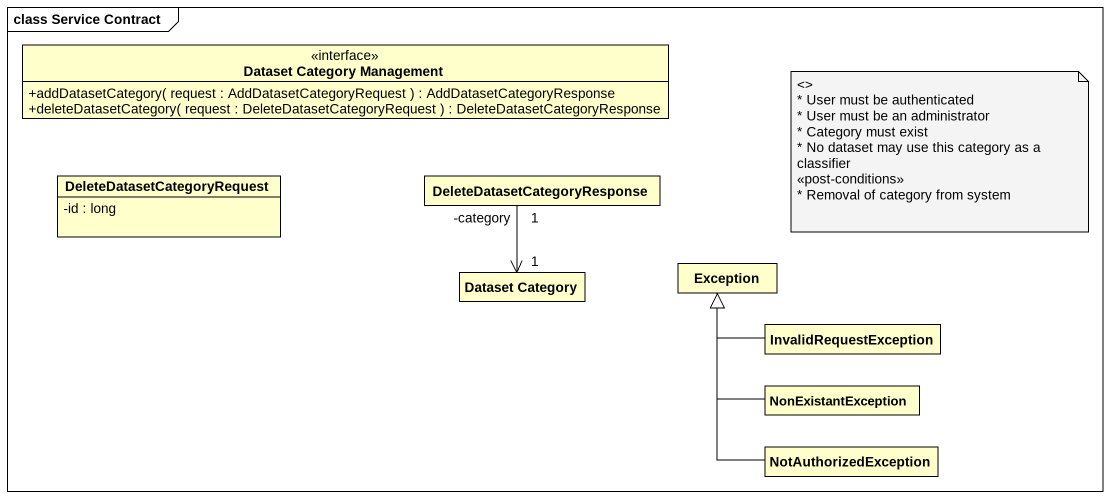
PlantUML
@startuml
mainframe class Service Contract
hide circle
hide empty members
skinparam classAttributeIconSize 0
interface "Dataset Category Management" as Dataset_Category_Management {
  +addDatasetCategory( request : AddDatasetCategoryRequest ) : AddDatasetCategoryResponse
  +deleteDatasetCategory( request : DeleteDatasetCategoryRequest ) : DeleteDatasetCategoryResponse
}
class DeleteDatasetCategoryRequest {
  -id : long
}
class "DeleteDatasetCategoryResponse" as DeleteDatasetCategoryRespons
class "Dataset Category" as Dataset_Category
class "Exception" as Exception_
class InvalidRequestException
class NonExistantException
class NotAuthorizedException
DeleteDatasetCategoryRespons "1\n-category" --> "1" Dataset_Category
InvalidRequestException -left-|> Exception_
NonExistantException -up-|> Exception_
NotAuthorizedException -up-|> Exception_
note as N1
  <>
  * User must be authenticated
  * User must be an administrator
  * Category must exist
  * No dataset may use this category as a
  classifier
  <<post-conditions>>
  * Removal of category from system
end note
@enduml
